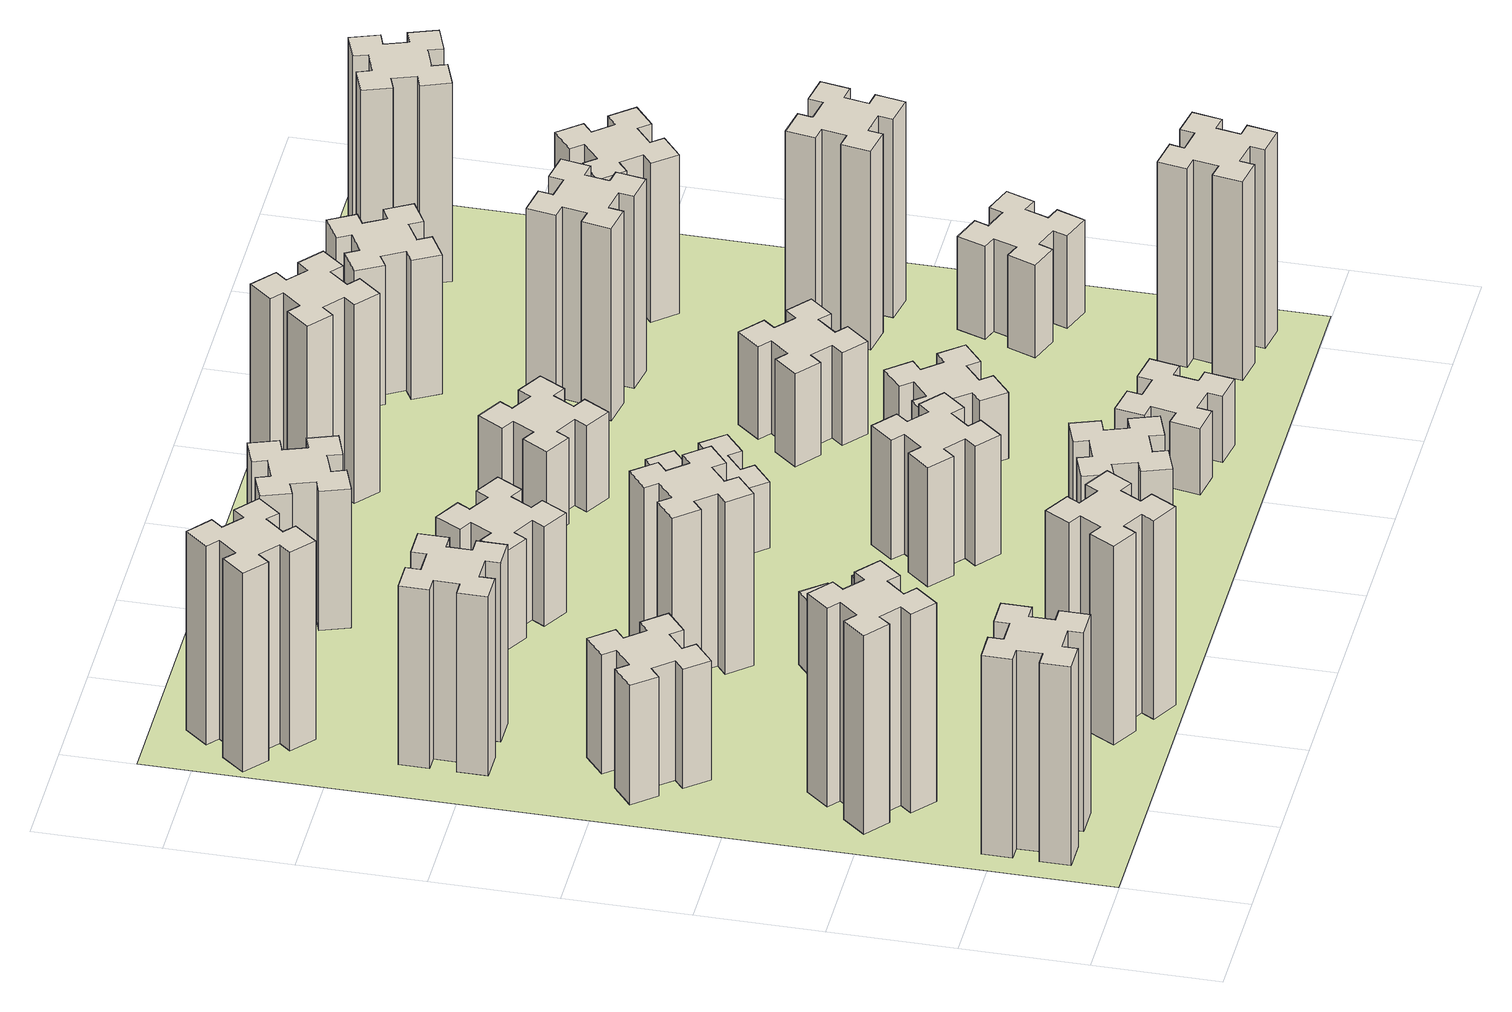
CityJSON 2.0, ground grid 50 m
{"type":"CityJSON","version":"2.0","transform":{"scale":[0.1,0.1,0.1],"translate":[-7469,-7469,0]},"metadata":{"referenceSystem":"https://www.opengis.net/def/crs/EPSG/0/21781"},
"CityObjects":{
"building1":{"type":"Building","attributes":{"class":"1000","function":"1000","usage":"1000","yearOfConstruction":2016,"roofType":"1000","measuredHeight":90,"storeysAboveGround":30,"storeysBelowGround":0},"geometry":[{"type":"Solid","lod":"1","boundaries":[[[[0,1,2,3,4,5,6,7,8,9,10,11,12,13,14,15,16,17,18,19]],[[17,16,20,21]],[[16,15,22,20]],[[15,14,23,22]],[[14,13,24,23]],[[13,12,25,24]],[[12,11,26,25]],[[11,10,27,26]],[[10,9,28,27]],[[9,8,29,28]],[[8,7,30,29]],[[7,6,31,30]],[[6,5,32,31]],[[5,4,33,32]],[[4,3,34,33]],[[3,2,35,34]],[[2,1,36,35]],[[1,0,37,36]],[[0,19,38,37]],[[19,18,39,38]],[[18,17,21,39]],[[24,25,26,27,28,29,30,31,32,33,34,35,36,37,38,39,21,20,22,23]]]]}]},
"building2":{"type":"Building","attributes":{"class":"1000","function":"1000","usage":"1000","yearOfConstruction":2016,"roofType":"1000","measuredHeight":90,"storeysAboveGround":30,"storeysBelowGround":0},"geometry":[{"type":"Solid","lod":"1","boundaries":[[[[40,41,42,43,44,45,46,47,48,49,50,51,52,53,54,55,56,57,58,59]],[[57,56,60,61]],[[56,55,62,60]],[[55,54,63,62]],[[54,53,64,63]],[[53,52,65,64]],[[52,51,66,65]],[[51,50,67,66]],[[50,49,68,67]],[[49,48,69,68]],[[48,47,70,69]],[[47,46,71,70]],[[46,45,72,71]],[[45,44,73,72]],[[44,43,74,73]],[[43,42,75,74]],[[42,41,76,75]],[[41,40,77,76]],[[40,59,78,77]],[[59,58,79,78]],[[58,57,61,79]],[[64,65,66,67,68,69,70,71,72,73,74,75,76,77,78,79,61,60,62,63]]]]}]},
"building3":{"type":"Building","attributes":{"class":"1000","function":"1000","usage":"1000","yearOfConstruction":2016,"roofType":"1000","measuredHeight":54,"storeysAboveGround":30,"storeysBelowGround":0},"geometry":[{"type":"Solid","lod":"1","boundaries":[[[[80,81,82,83,84,85,86,87,88,89,90,91,92,93,94,95,96,97,98,99]],[[97,96,100,101]],[[96,95,102,100]],[[95,94,103,102]],[[94,93,104,103]],[[93,92,105,104]],[[92,91,106,105]],[[91,90,107,106]],[[90,89,108,107]],[[89,88,109,108]],[[88,87,110,109]],[[87,86,111,110]],[[86,85,112,111]],[[85,84,113,112]],[[84,83,114,113]],[[83,82,115,114]],[[82,81,116,115]],[[81,80,117,116]],[[80,99,118,117]],[[99,98,119,118]],[[98,97,101,119]],[[104,105,106,107,108,109,110,111,112,113,114,115,116,117,118,119,101,100,102,103]]]]}]},
"building4":{"type":"Building","attributes":{"class":"1000","function":"1000","usage":"1000","yearOfConstruction":2016,"roofType":"1000","measuredHeight":81,"storeysAboveGround":30,"storeysBelowGround":0},"geometry":[{"type":"Solid","lod":"1","boundaries":[[[[120,121,122,123,124,125,126,127,128,129,130,131,132,133,134,135,136,137,138,139]],[[137,136,140,141]],[[136,135,142,140]],[[135,134,143,142]],[[134,133,144,143]],[[133,132,145,144]],[[132,131,146,145]],[[131,130,147,146]],[[130,129,148,147]],[[129,128,149,148]],[[128,127,150,149]],[[127,126,151,150]],[[126,125,152,151]],[[125,124,153,152]],[[124,123,154,153]],[[123,122,155,154]],[[122,121,156,155]],[[121,120,157,156]],[[120,139,158,157]],[[139,138,159,158]],[[138,137,141,159]],[[144,145,146,147,148,149,150,151,152,153,154,155,156,157,158,159,141,140,142,143]]]]}]},
"building5":{"type":"Building","attributes":{"class":"1000","function":"1000","usage":"1000","yearOfConstruction":2016,"roofType":"1000","measuredHeight":90,"storeysAboveGround":30,"storeysBelowGround":0},"geometry":[{"type":"Solid","lod":"1","boundaries":[[[[160,161,162,163,164,165,166,167,168,169,170,171,172,173,174,175,176,177,178,179]],[[177,176,180,181]],[[176,175,182,180]],[[175,174,183,182]],[[174,173,184,183]],[[173,172,185,184]],[[172,171,186,185]],[[171,170,187,186]],[[170,169,188,187]],[[169,168,189,188]],[[168,167,190,189]],[[167,166,191,190]],[[166,165,192,191]],[[165,164,193,192]],[[164,163,194,193]],[[163,162,195,194]],[[162,161,196,195]],[[161,160,197,196]],[[160,179,198,197]],[[179,178,199,198]],[[178,177,181,199]],[[184,185,186,187,188,189,190,191,192,193,194,195,196,197,198,199,181,180,182,183]]]]}]},
"building6":{"type":"Building","attributes":{"class":"1000","function":"1000","usage":"1000","yearOfConstruction":2016,"roofType":"1000","measuredHeight":90,"storeysAboveGround":30,"storeysBelowGround":0},"geometry":[{"type":"Solid","lod":"1","boundaries":[[[[200,201,202,203,204,205,206,207,208,209,210,211,212,213,214,215,216,217,218,219]],[[217,216,220,221]],[[216,215,222,220]],[[215,214,223,222]],[[214,213,224,223]],[[213,212,225,224]],[[212,211,226,225]],[[211,210,227,226]],[[210,209,228,227]],[[209,208,229,228]],[[208,207,230,229]],[[207,206,231,230]],[[206,205,232,231]],[[205,204,233,232]],[[204,203,234,233]],[[203,202,235,234]],[[202,201,236,235]],[[201,200,237,236]],[[200,219,238,237]],[[219,218,239,238]],[[218,217,221,239]],[[224,225,226,227,228,229,230,231,232,233,234,235,236,237,238,239,221,220,222,223]]]]}]},
"building7":{"type":"Building","attributes":{"class":"1000","function":"1000","usage":"1000","yearOfConstruction":2016,"roofType":"1000","measuredHeight":33,"storeysAboveGround":30,"storeysBelowGround":0},"geometry":[{"type":"Solid","lod":"1","boundaries":[[[[240,241,242,243,244,245,246,247,248,249,250,251,252,253,254,255,256,257,258,259]],[[257,256,260,261]],[[256,255,262,260]],[[255,254,263,262]],[[254,253,264,263]],[[253,252,265,264]],[[252,251,266,265]],[[251,250,267,266]],[[250,249,268,267]],[[249,248,269,268]],[[248,247,270,269]],[[247,246,271,270]],[[246,245,272,271]],[[245,244,273,272]],[[244,243,274,273]],[[243,242,275,274]],[[242,241,276,275]],[[241,240,277,276]],[[240,259,278,277]],[[259,258,279,278]],[[258,257,261,279]],[[264,265,266,267,268,269,270,271,272,273,274,275,276,277,278,279,261,260,262,263]]]]}]},
"building8":{"type":"Building","attributes":{"class":"1000","function":"1000","usage":"1000","yearOfConstruction":2016,"roofType":"1000","measuredHeight":78,"storeysAboveGround":30,"storeysBelowGround":0},"geometry":[{"type":"Solid","lod":"1","boundaries":[[[[280,281,282,283,284,285,286,287,288,289,290,291,292,293,294,295,296,297,298,299]],[[297,296,300,301]],[[296,295,302,300]],[[295,294,303,302]],[[294,293,304,303]],[[293,292,305,304]],[[292,291,306,305]],[[291,290,307,306]],[[290,289,308,307]],[[289,288,309,308]],[[288,287,310,309]],[[287,286,311,310]],[[286,285,312,311]],[[285,284,313,312]],[[284,283,314,313]],[[283,282,315,314]],[[282,281,316,315]],[[281,280,317,316]],[[280,299,318,317]],[[299,298,319,318]],[[298,297,301,319]],[[304,305,306,307,308,309,310,311,312,313,314,315,316,317,318,319,301,300,302,303]]]]}]},
"building9":{"type":"Building","attributes":{"class":"1000","function":"1000","usage":"1000","yearOfConstruction":2016,"roofType":"1000","measuredHeight":72,"storeysAboveGround":30,"storeysBelowGround":0},"geometry":[{"type":"Solid","lod":"1","boundaries":[[[[320,321,322,323,324,325,326,327,328,329,330,331,332,333,334,335,336,337,338,339]],[[337,336,340,341]],[[336,335,342,340]],[[335,334,343,342]],[[334,333,344,343]],[[333,332,345,344]],[[332,331,346,345]],[[331,330,347,346]],[[330,329,348,347]],[[329,328,349,348]],[[328,327,350,349]],[[327,326,351,350]],[[326,325,352,351]],[[325,324,353,352]],[[324,323,354,353]],[[323,322,355,354]],[[322,321,356,355]],[[321,320,357,356]],[[320,339,358,357]],[[339,338,359,358]],[[338,337,341,359]],[[344,345,346,347,348,349,350,351,352,353,354,355,356,357,358,359,341,340,342,343]]]]}]},
"building10":{"type":"Building","attributes":{"class":"1000","function":"1000","usage":"1000","yearOfConstruction":2016,"roofType":"1000","measuredHeight":45,"storeysAboveGround":30,"storeysBelowGround":0},"geometry":[{"type":"Solid","lod":"1","boundaries":[[[[360,361,362,363,364,365,366,367,368,369,370,371,372,373,374,375,376,377,378,379]],[[377,376,380,381]],[[376,375,382,380]],[[375,374,383,382]],[[374,373,384,383]],[[373,372,385,384]],[[372,371,386,385]],[[371,370,387,386]],[[370,369,388,387]],[[369,368,389,388]],[[368,367,390,389]],[[367,366,391,390]],[[366,365,392,391]],[[365,364,393,392]],[[364,363,394,393]],[[363,362,395,394]],[[362,361,396,395]],[[361,360,397,396]],[[360,379,398,397]],[[379,378,399,398]],[[378,377,381,399]],[[384,385,386,387,388,389,390,391,392,393,394,395,396,397,398,399,381,380,382,383]]]]}]},
"building11":{"type":"Building","attributes":{"class":"1000","function":"1000","usage":"1000","yearOfConstruction":2016,"roofType":"1000","measuredHeight":63,"storeysAboveGround":30,"storeysBelowGround":0},"geometry":[{"type":"Solid","lod":"1","boundaries":[[[[400,401,402,403,404,405,406,407,408,409,410,411,412,413,414,415,416,417,418,419]],[[417,416,420,421]],[[416,415,422,420]],[[415,414,423,422]],[[414,413,424,423]],[[413,412,425,424]],[[412,411,426,425]],[[411,410,427,426]],[[410,409,428,427]],[[409,408,429,428]],[[408,407,430,429]],[[407,406,431,430]],[[406,405,432,431]],[[405,404,433,432]],[[404,403,434,433]],[[403,402,435,434]],[[402,401,436,435]],[[401,400,437,436]],[[400,419,438,437]],[[419,418,439,438]],[[418,417,421,439]],[[424,425,426,427,428,429,430,431,432,433,434,435,436,437,438,439,421,420,422,423]]]]}]},
"building12":{"type":"Building","attributes":{"class":"1000","function":"1000","usage":"1000","yearOfConstruction":2016,"roofType":"1000","measuredHeight":54,"storeysAboveGround":30,"storeysBelowGround":0},"geometry":[{"type":"Solid","lod":"1","boundaries":[[[[440,441,442,443,444,445,446,447,448,449,450,451,452,453,454,455,456,457,458,459]],[[457,456,460,461]],[[456,455,462,460]],[[455,454,463,462]],[[454,453,464,463]],[[453,452,465,464]],[[452,451,466,465]],[[451,450,467,466]],[[450,449,468,467]],[[449,448,469,468]],[[448,447,470,469]],[[447,446,471,470]],[[446,445,472,471]],[[445,444,473,472]],[[444,443,474,473]],[[443,442,475,474]],[[442,441,476,475]],[[441,440,477,476]],[[440,459,478,477]],[[459,458,479,478]],[[458,457,461,479]],[[464,465,466,467,468,469,470,471,472,473,474,475,476,477,478,479,461,460,462,463]]]]}]},
"building13":{"type":"Building","attributes":{"class":"1000","function":"1000","usage":"1000","yearOfConstruction":2016,"roofType":"1000","measuredHeight":30,"storeysAboveGround":30,"storeysBelowGround":0},"geometry":[{"type":"Solid","lod":"1","boundaries":[[[[480,481,482,483,484,485,486,487,488,489,490,491,492,493,494,495,496,497,498,499]],[[497,496,500,501]],[[496,495,502,500]],[[495,494,503,502]],[[494,493,504,503]],[[493,492,505,504]],[[492,491,506,505]],[[491,490,507,506]],[[490,489,508,507]],[[489,488,509,508]],[[488,487,510,509]],[[487,486,511,510]],[[486,485,512,511]],[[485,484,513,512]],[[484,483,514,513]],[[483,482,515,514]],[[482,481,516,515]],[[481,480,517,516]],[[480,499,518,517]],[[499,498,519,518]],[[498,497,501,519]],[[504,505,506,507,508,509,510,511,512,513,514,515,516,517,518,519,501,500,502,503]]]]}]},
"building14":{"type":"Building","attributes":{"class":"1000","function":"1000","usage":"1000","yearOfConstruction":2016,"roofType":"1000","measuredHeight":39,"storeysAboveGround":30,"storeysBelowGround":0},"geometry":[{"type":"Solid","lod":"1","boundaries":[[[[520,521,522,523,524,525,526,527,528,529,530,531,532,533,534,535,536,537,538,539]],[[537,536,540,541]],[[536,535,542,540]],[[535,534,543,542]],[[534,533,544,543]],[[533,532,545,544]],[[532,531,546,545]],[[531,530,547,546]],[[530,529,548,547]],[[529,528,549,548]],[[528,527,550,549]],[[527,526,551,550]],[[526,525,552,551]],[[525,524,553,552]],[[524,523,554,553]],[[523,522,555,554]],[[522,521,556,555]],[[521,520,557,556]],[[520,539,558,557]],[[539,538,559,558]],[[538,537,541,559]],[[544,545,546,547,548,549,550,551,552,553,554,555,556,557,558,559,541,540,542,543]]]]}]},
"building15":{"type":"Building","attributes":{"class":"1000","function":"1000","usage":"1000","yearOfConstruction":2016,"roofType":"1000","measuredHeight":30,"storeysAboveGround":30,"storeysBelowGround":0},"geometry":[{"type":"Solid","lod":"1","boundaries":[[[[560,561,562,563,564,565,566,567,568,569,570,571,572,573,574,575,576,577,578,579]],[[577,576,580,581]],[[576,575,582,580]],[[575,574,583,582]],[[574,573,584,583]],[[573,572,585,584]],[[572,571,586,585]],[[571,570,587,586]],[[570,569,588,587]],[[569,568,589,588]],[[568,567,590,589]],[[567,566,591,590]],[[566,565,592,591]],[[565,564,593,592]],[[564,563,594,593]],[[563,562,595,594]],[[562,561,596,595]],[[561,560,597,596]],[[560,579,598,597]],[[579,578,599,598]],[[578,577,581,599]],[[584,585,586,587,588,589,590,591,592,593,594,595,596,597,598,599,581,580,582,583]]]]}]},
"building16":{"type":"Building","attributes":{"class":"1000","function":"1000","usage":"1000","yearOfConstruction":2016,"roofType":"1000","measuredHeight":90,"storeysAboveGround":30,"storeysBelowGround":0},"geometry":[{"type":"Solid","lod":"1","boundaries":[[[[600,601,602,603,604,605,606,607,608,609,610,611,612,613,614,615,616,617,618,619]],[[617,616,620,621]],[[616,615,622,620]],[[615,614,623,622]],[[614,613,624,623]],[[613,612,625,624]],[[612,611,626,625]],[[611,610,627,626]],[[610,609,628,627]],[[609,608,629,628]],[[608,607,630,629]],[[607,606,631,630]],[[606,605,632,631]],[[605,604,633,632]],[[604,603,634,633]],[[603,602,635,634]],[[602,601,636,635]],[[601,600,637,636]],[[600,619,638,637]],[[619,618,639,638]],[[618,617,621,639]],[[624,625,626,627,628,629,630,631,632,633,634,635,636,637,638,639,621,620,622,623]]]]}]},
"building17":{"type":"Building","attributes":{"class":"1000","function":"1000","usage":"1000","yearOfConstruction":2016,"roofType":"1000","measuredHeight":30,"storeysAboveGround":30,"storeysBelowGround":0},"geometry":[{"type":"Solid","lod":"1","boundaries":[[[[640,641,642,643,644,645,646,647,648,649,650,651,652,653,654,655,656,657,658,659]],[[657,656,660,661]],[[656,655,662,660]],[[655,654,663,662]],[[654,653,664,663]],[[653,652,665,664]],[[652,651,666,665]],[[651,650,667,666]],[[650,649,668,667]],[[649,648,669,668]],[[648,647,670,669]],[[647,646,671,670]],[[646,645,672,671]],[[645,644,673,672]],[[644,643,674,673]],[[643,642,675,674]],[[642,641,676,675]],[[641,640,677,676]],[[640,659,678,677]],[[659,658,679,678]],[[658,657,661,679]],[[664,665,666,667,668,669,670,671,672,673,674,675,676,677,678,679,661,660,662,663]]]]}]},
"building18":{"type":"Building","attributes":{"class":"1000","function":"1000","usage":"1000","yearOfConstruction":2016,"roofType":"1000","measuredHeight":42,"storeysAboveGround":30,"storeysBelowGround":0},"geometry":[{"type":"Solid","lod":"1","boundaries":[[[[680,681,682,683,684,685,686,687,688,689,690,691,692,693,694,695,696,697,698,699]],[[697,696,700,701]],[[696,695,702,700]],[[695,694,703,702]],[[694,693,704,703]],[[693,692,705,704]],[[692,691,706,705]],[[691,690,707,706]],[[690,689,708,707]],[[689,688,709,708]],[[688,687,710,709]],[[687,686,711,710]],[[686,685,712,711]],[[685,684,713,712]],[[684,683,714,713]],[[683,682,715,714]],[[682,681,716,715]],[[681,680,717,716]],[[680,699,718,717]],[[699,698,719,718]],[[698,697,701,719]],[[704,705,706,707,708,709,710,711,712,713,714,715,716,717,718,719,701,700,702,703]]]]}]},
"building19":{"type":"Building","attributes":{"class":"1000","function":"1000","usage":"1000","yearOfConstruction":2016,"roofType":"1000","measuredHeight":87,"storeysAboveGround":30,"storeysBelowGround":0},"geometry":[{"type":"Solid","lod":"1","boundaries":[[[[720,721,722,723,724,725,726,727,728,729,730,731,732,733,734,735,736,737,738,739]],[[737,736,740,741]],[[736,735,742,740]],[[735,734,743,742]],[[734,733,744,743]],[[733,732,745,744]],[[732,731,746,745]],[[731,730,747,746]],[[730,729,748,747]],[[729,728,749,748]],[[728,727,750,749]],[[727,726,751,750]],[[726,725,752,751]],[[725,724,753,752]],[[724,723,754,753]],[[723,722,755,754]],[[722,721,756,755]],[[721,720,757,756]],[[720,739,758,757]],[[739,738,759,758]],[[738,737,741,759]],[[744,745,746,747,748,749,750,751,752,753,754,755,756,757,758,759,741,740,742,743]]]]}]},
"building20":{"type":"Building","attributes":{"class":"1000","function":"1000","usage":"1000","yearOfConstruction":2016,"roofType":"1000","measuredHeight":90,"storeysAboveGround":30,"storeysBelowGround":0},"geometry":[{"type":"Solid","lod":"1","boundaries":[[[[760,761,762,763,764,765,766,767,768,769,770,771,772,773,774,775,776,777,778,779]],[[777,776,780,781]],[[776,775,782,780]],[[775,774,783,782]],[[774,773,784,783]],[[773,772,785,784]],[[772,771,786,785]],[[771,770,787,786]],[[770,769,788,787]],[[769,768,789,788]],[[768,767,790,789]],[[767,766,791,790]],[[766,765,792,791]],[[765,764,793,792]],[[764,763,794,793]],[[763,762,795,794]],[[762,761,796,795]],[[761,760,797,796]],[[760,779,798,797]],[[779,778,799,798]],[[778,777,781,799]],[[784,785,786,787,788,789,790,791,792,793,794,795,796,797,798,799,781,780,782,783]]]]}]},
"building21":{"type":"Building","attributes":{"class":"1000","function":"1000","usage":"1000","yearOfConstruction":2016,"roofType":"1000","measuredHeight":63,"storeysAboveGround":30,"storeysBelowGround":0},"geometry":[{"type":"Solid","lod":"1","boundaries":[[[[800,801,802,803,804,805,806,807,808,809,810,811,812,813,814,815,816,817,818,819]],[[817,816,820,821]],[[816,815,822,820]],[[815,814,823,822]],[[814,813,824,823]],[[813,812,825,824]],[[812,811,826,825]],[[811,810,827,826]],[[810,809,828,827]],[[809,808,829,828]],[[808,807,830,829]],[[807,806,831,830]],[[806,805,832,831]],[[805,804,833,832]],[[804,803,834,833]],[[803,802,835,834]],[[802,801,836,835]],[[801,800,837,836]],[[800,819,838,837]],[[819,818,839,838]],[[818,817,821,839]],[[824,825,826,827,828,829,830,831,832,833,834,835,836,837,838,839,821,820,822,823]]]]}]},
"building22":{"type":"Building","attributes":{"class":"1000","function":"1000","usage":"1000","yearOfConstruction":2016,"roofType":"1000","measuredHeight":42,"storeysAboveGround":30,"storeysBelowGround":0},"geometry":[{"type":"Solid","lod":"1","boundaries":[[[[840,841,842,843,844,845,846,847,848,849,850,851,852,853,854,855,856,857,858,859]],[[857,856,860,861]],[[856,855,862,860]],[[855,854,863,862]],[[854,853,864,863]],[[853,852,865,864]],[[852,851,866,865]],[[851,850,867,866]],[[850,849,868,867]],[[849,848,869,868]],[[848,847,870,869]],[[847,846,871,870]],[[846,845,872,871]],[[845,844,873,872]],[[844,843,874,873]],[[843,842,875,874]],[[842,841,876,875]],[[841,840,877,876]],[[840,859,878,877]],[[859,858,879,878]],[[858,857,861,879]],[[864,865,866,867,868,869,870,871,872,873,874,875,876,877,878,879,861,860,862,863]]]]}]},
"building23":{"type":"Building","attributes":{"class":"1000","function":"1000","usage":"1000","yearOfConstruction":2016,"roofType":"1000","measuredHeight":90,"storeysAboveGround":30,"storeysBelowGround":0},"geometry":[{"type":"Solid","lod":"1","boundaries":[[[[880,881,882,883,884,885,886,887,888,889,890,891,892,893,894,895,896,897,898,899]],[[897,896,900,901]],[[896,895,902,900]],[[895,894,903,902]],[[894,893,904,903]],[[893,892,905,904]],[[892,891,906,905]],[[891,890,907,906]],[[890,889,908,907]],[[889,888,909,908]],[[888,887,910,909]],[[887,886,911,910]],[[886,885,912,911]],[[885,884,913,912]],[[884,883,914,913]],[[883,882,915,914]],[[882,881,916,915]],[[881,880,917,916]],[[880,899,918,917]],[[899,898,919,918]],[[898,897,901,919]],[[904,905,906,907,908,909,910,911,912,913,914,915,916,917,918,919,901,900,902,903]]]]}]},
"building24":{"type":"Building","attributes":{"class":"1000","function":"1000","usage":"1000","yearOfConstruction":2016,"roofType":"1000","measuredHeight":72,"storeysAboveGround":30,"storeysBelowGround":0},"geometry":[{"type":"Solid","lod":"1","boundaries":[[[[920,921,922,923,924,925,926,927,928,929,930,931,932,933,934,935,936,937,938,939]],[[937,936,940,941]],[[936,935,942,940]],[[935,934,943,942]],[[934,933,944,943]],[[933,932,945,944]],[[932,931,946,945]],[[931,930,947,946]],[[930,929,948,947]],[[929,928,949,948]],[[928,927,950,949]],[[927,926,951,950]],[[926,925,952,951]],[[925,924,953,952]],[[924,923,954,953]],[[923,922,955,954]],[[922,921,956,955]],[[921,920,957,956]],[[920,939,958,957]],[[939,938,959,958]],[[938,937,941,959]],[[944,945,946,947,948,949,950,951,952,953,954,955,956,957,958,959,941,940,942,943]]]]}]},
"building25":{"type":"Building","attributes":{"class":"1000","function":"1000","usage":"1000","yearOfConstruction":2016,"roofType":"1000","measuredHeight":90,"storeysAboveGround":30,"storeysBelowGround":0},"geometry":[{"type":"Solid","lod":"1","boundaries":[[[[960,961,962,963,964,965,966,967,968,969,970,971,972,973,974,975,976,977,978,979]],[[977,976,980,981]],[[976,975,982,980]],[[975,974,983,982]],[[974,973,984,983]],[[973,972,985,984]],[[972,971,986,985]],[[971,970,987,986]],[[970,969,988,987]],[[969,968,989,988]],[[968,967,990,989]],[[967,966,991,990]],[[966,965,992,991]],[[965,964,993,992]],[[964,963,994,993]],[[963,962,995,994]],[[962,961,996,995]],[[961,960,997,996]],[[960,979,998,997]],[[979,978,999,998]],[[978,977,981,999]],[[984,985,986,987,988,989,990,991,992,993,994,995,996,997,998,999,981,980,982,983]]]]}]},
"landuse1":{"type":"LandUse","attributes":{"name":"plot1","function":"1010"},"geometry":[{"type":"MultiSurface","lod":"1","boundaries":[[[1000,1001,1002,1003]]]}]}
},
"vertices":[
[165,425,0],[165,325,0],[105,325,0],[105,205,0],[225,205,0],[225,265,0],[325,265,0],[325,205,0],[445,205,0],[445,325,0],[385,325,0],[385,425,0],[445,425,0],[445,545,0],[325,545,0],[325,485,0],[225,485,0],[225,545,0],[105,545,0],[105,425,0],[225,485,900],[225,545,900],[325,485,900],[325,545,900],[445,545,900],[445,425,900],[385,425,900],[385,325,900],[445,325,900],[445,205,900],[325,205,900],[325,265,900],[225,265,900],[225,205,900],[105,205,900],[105,325,900],[165,325,900],[165,425,900],[105,425,900],[105,545,900],
[484,1067,0],[408,1132,0],[446,1178,0],[354,1255,0],[277,1163,0],[323,1124,0],[259,1048,0],[213,1086,0],[136,994,0],[228,917,0],[266,963,0],[343,899,0],[304,853,0],[396,776,0],[473,868,0],[427,906,0],[492,983,0],[538,944,0],[615,1036,0],[523,1113,0],[492,983,900],[538,944,900],[427,906,900],[473,868,900],[396,776,900],[304,853,900],[343,899,900],[266,963,900],[228,917,900],[136,994,900],[213,1086,900],[259,1048,900],[323,1124,900],[277,1163,900],[354,1255,900],[446,1178,900],[408,1132,900],[484,1067,900],[523,1113,900],[615,1036,900],
[492,1888,0],[427,1964,0],[473,2003,0],[396,2095,0],[304,2018,0],[343,1972,0],[266,1907,0],[228,1953,0],[136,1876,0],[213,1784,0],[259,1823,0],[323,1746,0],[277,1708,0],[354,1616,0],[446,1693,0],[408,1739,0],[484,1803,0],[523,1757,0],[615,1834,0],[538,1926,0],[484,1803,540],[523,1757,540],[408,1739,540],[446,1693,540],[354,1616,540],[277,1708,540],[323,1746,540],[259,1823,540],[213,1784,540],[136,1876,540],[228,1953,540],[266,1907,540],[343,1972,540],[304,2018,540],[396,2095,540],[473,2003,540],[427,1964,540],[492,1888,540],[538,1926,540],[615,1834,540],
[485,2545,0],[485,2645,0],[545,2645,0],[545,2765,0],[425,2765,0],[425,2705,0],[325,2705,0],[325,2765,0],[205,2765,0],[205,2645,0],[265,2645,0],[265,2545,0],[205,2545,0],[205,2425,0],[325,2425,0],[325,2485,0],[425,2485,0],[425,2425,0],[545,2425,0],[545,2545,0],[425,2485,810],[425,2425,810],[325,2485,810],[325,2425,810],[205,2425,810],[205,2545,810],[265,2545,810],[265,2645,810],[205,2645,810],[205,2765,810],[325,2765,810],[325,2705,810],[425,2705,810],[425,2765,810],[545,2765,810],[545,2645,810],[485,2645,810],[485,2545,810],[545,2545,810],[545,2425,810],
[1214,346,0],[1127,396,0],[1157,448,0],[1053,508,0],[993,404,0],[1045,374,0],[995,287,0],[943,317,0],[883,213,0],[987,153,0],[1017,205,0],[1104,155,0],[1074,103,0],[1178,43,0],[1238,147,0],[1186,177,0],[1236,264,0],[1288,234,0],[1348,338,0],[1244,398,0],[1236,264,900],[1288,234,900],[1186,177,900],[1238,147,900],[1178,43,900],[1074,103,900],[1104,155,900],[1017,205,900],[987,153,900],[883,213,900],[943,317,900],[995,287,900],[1045,374,900],[993,404,900],[1053,508,900],[1157,448,900],[1127,396,900],[1214,346,900],[1244,398,900],[1348,338,900],
[384,3387,0],[308,3452,0],[346,3498,0],[254,3575,0],[177,3483,0],[223,3444,0],[159,3368,0],[113,3406,0],[36,3314,0],[128,3237,0],[166,3283,0],[243,3219,0],[204,3173,0],[296,3096,0],[373,3188,0],[327,3226,0],[392,3303,0],[438,3264,0],[515,3356,0],[423,3433,0],[392,3303,900],[438,3264,900],[327,3226,900],[373,3188,900],[296,3096,900],[204,3173,900],[243,3219,900],[166,3283,900],[128,3237,900],[36,3314,900],[113,3406,900],[159,3368,900],[223,3444,900],[177,3483,900],[254,3575,900],[346,3498,900],[308,3452,900],[384,3387,900],[423,3433,900],[515,3356,900],
[1083,1332,0],[1006,1267,0],[968,1313,0],[876,1236,0],[953,1144,0],[999,1183,0],[1063,1106,0],[1017,1068,0],[1094,976,0],[1186,1053,0],[1148,1099,0],[1224,1163,0],[1263,1117,0],[1355,1194,0],[1278,1286,0],[1232,1248,0],[1167,1324,0],[1213,1363,0],[1136,1455,0],[1044,1378,0],[1167,1324,330],[1213,1363,330],[1232,1248,330],[1278,1286,330],[1355,1194,330],[1263,1117,330],[1224,1163,330],[1148,1099,330],[1186,1053,330],[1094,976,330],[1017,1068,330],[1063,1106,330],[999,1183,330],[953,1144,330],[876,1236,330],[968,1313,330],[1006,1267,330],[1083,1332,330],[1044,1378,330],[1136,1455,330],
[1083,1972,0],[1006,1907,0],[968,1953,0],[876,1876,0],[953,1784,0],[999,1823,0],[1063,1746,0],[1017,1708,0],[1094,1616,0],[1186,1693,0],[1148,1739,0],[1224,1803,0],[1263,1757,0],[1355,1834,0],[1278,1926,0],[1232,1888,0],[1167,1964,0],[1213,2003,0],[1136,2095,0],[1044,2018,0],[1167,1964,780],[1213,2003,780],[1232,1888,780],[1278,1926,780],[1355,1834,780],[1263,1757,780],[1224,1803,780],[1148,1739,780],[1186,1693,780],[1094,1616,780],[1017,1708,780],[1063,1746,780],[999,1823,780],[953,1784,780],[876,1876,780],[968,1953,780],[1006,1907,780],[1083,1972,780],[1044,2018,780],[1136,2095,780],
[1765,496,0],[1671,462,0],[1650,518,0],[1537,477,0],[1579,364,0],[1635,385,0],[1669,291,0],[1613,270,0],[1654,157,0],[1767,199,0],[1746,255,0],[1840,289,0],[1860,233,0],[1973,274,0],[1932,387,0],[1876,366,0],[1842,460,0],[1898,480,0],[1857,593,0],[1744,552,0],[1842,460,720],[1898,480,720],[1876,366,720],[1932,387,720],[1973,274,720],[1860,233,720],[1840,289,720],[1746,255,720],[1767,199,720],[1654,157,720],[1613,270,720],[1669,291,720],[1635,385,720],[1579,364,720],[1537,477,720],[1650,518,720],[1671,462,720],[1765,496,720],[1744,552,720],[1857,593,720],
[1117,2525,0],[1204,2475,0],[1174,2423,0],[1278,2363,0],[1338,2467,0],[1286,2497,0],[1336,2584,0],[1388,2554,0],[1448,2658,0],[1344,2718,0],[1314,2666,0],[1227,2716,0],[1257,2768,0],[1153,2828,0],[1093,2724,0],[1145,2694,0],[1095,2607,0],[1043,2637,0],[983,2533,0],[1087,2473,0],[1095,2607,450],[1043,2637,450],[1145,2694,450],[1093,2724,450],[1153,2828,450],[1257,2768,450],[1227,2716,450],[1314,2666,450],[1344,2718,450],[1448,2658,450],[1388,2554,450],[1336,2584,450],[1286,2497,450],[1338,2467,450],[1278,2363,450],[1174,2423,450],[1204,2475,450],[1117,2525,450],[1087,2473,450],[983,2533,450],
[1125,3456,0],[1031,3422,0],[1010,3478,0],[897,3437,0],[939,3324,0],[995,3345,0],[1029,3251,0],[973,3230,0],[1014,3117,0],[1127,3159,0],[1106,3215,0],[1200,3249,0],[1220,3193,0],[1333,3234,0],[1292,3347,0],[1236,3326,0],[1202,3420,0],[1258,3440,0],[1217,3553,0],[1104,3512,0],[1202,3420,630],[1258,3440,630],[1236,3326,630],[1292,3347,630],[1333,3234,630],[1220,3193,630],[1200,3249,630],[1106,3215,630],[1127,3159,630],[1014,3117,630],[973,3230,630],[1029,3251,630],[995,3345,630],[939,3324,630],[897,3437,630],[1010,3478,630],[1031,3422,630],[1125,3456,630],[1104,3512,630],[1217,3553,630],
[1846,1063,0],[1923,999,0],[1884,953,0],[1976,876,0],[2053,968,0],[2007,1006,0],[2072,1083,0],[2118,1044,0],[2195,1136,0],[2103,1213,0],[2064,1167,0],[1988,1232,0],[2026,1278,0],[1934,1355,0],[1857,1263,0],[1903,1224,0],[1839,1148,0],[1793,1186,0],[1716,1094,0],[1808,1017,0],[1839,1148,540],[1793,1186,540],[1903,1224,540],[1857,1263,540],[1934,1355,540],[2026,1278,540],[1988,1232,540],[2064,1167,540],[2103,1213,540],[2195,1136,540],[2118,1044,540],[2072,1083,540],[2007,1006,540],[2053,968,540],[1976,876,540],[1884,953,540],[1923,999,540],[1846,1063,540],[1808,1017,540],[1716,1094,540],
[1972,1988,0],[1907,2064,0],[1953,2103,0],[1876,2195,0],[1784,2118,0],[1823,2072,0],[1746,2007,0],[1708,2053,0],[1616,1976,0],[1693,1884,0],[1739,1923,0],[1803,1846,0],[1757,1808,0],[1834,1716,0],[1926,1793,0],[1888,1839,0],[1964,1903,0],[2003,1857,0],[2095,1934,0],[2018,2026,0],[1964,1903,300],[2003,1857,300],[1888,1839,300],[1926,1793,300],[1834,1716,300],[1757,1808,300],[1803,1846,300],[1739,1923,300],[1693,1884,300],[1616,1976,300],[1708,2053,300],[1746,2007,300],[1823,2072,300],[1784,2118,300],[1876,2195,300],[1953,2103,300],[1907,2064,300],[1972,1988,300],[2018,2026,300],[2095,1934,300],
[2026,2497,0],[2076,2584,0],[2128,2554,0],[2188,2658,0],[2084,2718,0],[2054,2666,0],[1967,2716,0],[1997,2768,0],[1893,2828,0],[1833,2724,0],[1885,2694,0],[1835,2607,0],[1783,2637,0],[1723,2533,0],[1827,2473,0],[1857,2525,0],[1944,2475,0],[1914,2423,0],[2018,2363,0],[2078,2467,0],[1944,2475,390],[1914,2423,390],[1857,2525,390],[1827,2473,390],[1723,2533,390],[1783,2637,390],[1835,2607,390],[1885,2694,390],[1833,2724,390],[1893,2828,390],[1997,2768,390],[1967,2716,390],[2054,2666,390],[2084,2718,390],[2188,2658,390],[2128,2554,390],[2076,2584,390],[2026,2497,390],[2078,2467,390],[2018,2363,390],
[2596,444,0],[2578,345,0],[2519,356,0],[2498,237,0],[2617,217,0],[2627,276,0],[2725,258,0],[2715,199,0],[2833,178,0],[2854,297,0],[2795,307,0],[2812,405,0],[2871,395,0],[2892,513,0],[2774,534,0],[2764,475,0],[2665,492,0],[2676,551,0],[2557,572,0],[2537,454,0],[2665,492,300],[2676,551,300],[2764,475,300],[2774,534,300],[2892,513,300],[2871,395,300],[2812,405,300],[2795,307,300],[2854,297,300],[2833,178,300],[2715,199,300],[2725,258,300],[2627,276,300],[2617,217,300],[2498,237,300],[2519,356,300],[2578,345,300],[2596,444,300],[2537,454,300],[2557,572,300],
[1746,3383,0],[1823,3319,0],[1784,3273,0],[1876,3196,0],[1953,3288,0],[1907,3326,0],[1972,3403,0],[2018,3364,0],[2095,3456,0],[2003,3533,0],[1964,3487,0],[1888,3552,0],[1926,3598,0],[1834,3675,0],[1757,3583,0],[1803,3544,0],[1739,3468,0],[1693,3506,0],[1616,3414,0],[1708,3337,0],[1739,3468,900],[1693,3506,900],[1803,3544,900],[1757,3583,900],[1834,3675,900],[1926,3598,900],[1888,3552,900],[1964,3487,900],[2003,3533,900],[2095,3456,900],[2018,3364,900],[1972,3403,900],[1907,3326,900],[1953,3288,900],[1876,3196,900],[1784,3273,900],[1823,3319,900],[1746,3383,900],[1708,3337,900],[1616,3414,900],
[2628,1099,0],[2704,1163,0],[2743,1117,0],[2835,1194,0],[2758,1286,0],[2712,1248,0],[2647,1324,0],[2693,1363,0],[2616,1455,0],[2524,1378,0],[2563,1332,0],[2486,1267,0],[2448,1313,0],[2356,1236,0],[2433,1144,0],[2479,1183,0],[2543,1106,0],[2497,1068,0],[2574,976,0],[2666,1053,0],[2543,1106,300],[2497,1068,300],[2479,1183,300],[2433,1144,300],[2356,1236,300],[2448,1313,300],[2486,1267,300],[2563,1332,300],[2524,1378,300],[2616,1455,300],[2693,1363,300],[2647,1324,300],[2712,1248,300],[2758,1286,300],[2835,1194,300],[2743,1117,300],[2704,1163,300],[2628,1099,300],[2666,1053,300],[2574,976,300],
[2704,1807,0],[2628,1872,0],[2666,1918,0],[2574,1995,0],[2497,1903,0],[2543,1864,0],[2479,1788,0],[2433,1826,0],[2356,1734,0],[2448,1657,0],[2486,1703,0],[2563,1639,0],[2524,1593,0],[2616,1516,0],[2693,1608,0],[2647,1646,0],[2712,1723,0],[2758,1684,0],[2835,1776,0],[2743,1853,0],[2712,1723,420],[2758,1684,420],[2647,1646,420],[2693,1608,420],[2616,1516,420],[2524,1593,420],[2563,1639,420],[2486,1703,420],[2448,1657,420],[2356,1734,420],[2433,1826,420],[2479,1788,420],[2543,1864,420],[2497,1903,420],[2574,1995,420],[2666,1918,420],[2628,1872,420],[2704,1807,420],[2743,1853,420],[2835,1776,420],
[2596,2664,0],[2578,2565,0],[2519,2576,0],[2498,2457,0],[2617,2437,0],[2627,2496,0],[2725,2478,0],[2715,2419,0],[2833,2398,0],[2854,2517,0],[2795,2527,0],[2812,2625,0],[2871,2615,0],[2892,2733,0],[2774,2754,0],[2764,2695,0],[2665,2712,0],[2676,2771,0],[2557,2792,0],[2537,2674,0],[2665,2712,870],[2676,2771,870],[2764,2695,870],[2774,2754,870],[2892,2733,870],[2871,2615,870],[2812,2625,870],[2795,2527,870],[2854,2517,870],[2833,2398,870],[2715,2419,870],[2725,2478,870],[2627,2496,870],[2617,2437,870],[2498,2457,870],[2519,2576,870],[2578,2565,870],[2596,2664,870],[2537,2674,870],[2557,2792,870],
[3504,475,0],[3405,492,0],[3416,551,0],[3297,572,0],[3277,454,0],[3336,444,0],[3318,345,0],[3259,356,0],[3238,237,0],[3357,217,0],[3367,276,0],[3465,258,0],[3455,199,0],[3573,178,0],[3594,297,0],[3535,307,0],[3552,405,0],[3611,395,0],[3632,513,0],[3514,534,0],[3552,405,900],[3611,395,900],[3535,307,900],[3594,297,900],[3573,178,900],[3455,199,900],[3465,258,900],[3367,276,900],[3357,217,900],[3238,237,900],[3259,356,900],[3318,345,900],[3336,444,900],[3277,454,900],[3297,572,900],[3416,551,900],[3405,492,900],[3504,475,900],[3514,534,900],[3632,513,900],
[2716,3347,0],[2666,3434,0],[2718,3464,0],[2658,3568,0],[2554,3508,0],[2584,3456,0],[2497,3406,0],[2467,3458,0],[2363,3398,0],[2423,3294,0],[2475,3324,0],[2525,3237,0],[2473,3207,0],[2533,3103,0],[2637,3163,0],[2607,3215,0],[2694,3265,0],[2724,3213,0],[2828,3273,0],[2768,3377,0],[2694,3265,630],[2724,3213,630],[2607,3215,630],[2637,3163,630],[2533,3103,630],[2473,3207,630],[2525,3237,630],[2475,3324,630],[2423,3294,630],[2363,3398,630],[2467,3458,630],[2497,3406,630],[2584,3456,630],[2554,3508,630],[2658,3568,630],[2718,3464,630],[2666,3434,630],[2716,3347,630],[2768,3377,630],[2828,3273,630],
[3351,1029,0],[3445,995,0],[3424,939,0],[3537,897,0],[3578,1010,0],[3522,1031,0],[3556,1125,0],[3612,1104,0],[3653,1217,0],[3540,1258,0],[3520,1202,0],[3426,1236,0],[3447,1292,0],[3334,1333,0],[3293,1220,0],[3349,1200,0],[3315,1106,0],[3259,1127,0],[3217,1014,0],[3330,973,0],[3315,1106,420],[3259,1127,420],[3349,1200,420],[3293,1220,420],[3334,1333,420],[3447,1292,420],[3426,1236,420],[3520,1202,420],[3540,1258,420],[3653,1217,420],[3612,1104,420],[3556,1125,420],[3522,1031,420],[3578,1010,420],[3537,897,420],[3424,939,420],[3445,995,420],[3351,1029,420],[3330,973,420],[3217,1014,420],
[3267,1656,0],[3365,1638,0],[3355,1579,0],[3473,1558,0],[3494,1677,0],[3435,1687,0],[3452,1785,0],[3511,1775,0],[3532,1893,0],[3414,1914,0],[3404,1855,0],[3305,1872,0],[3316,1931,0],[3197,1952,0],[3177,1834,0],[3236,1824,0],[3218,1725,0],[3159,1736,0],[3138,1617,0],[3257,1597,0],[3218,1725,900],[3159,1736,900],[3236,1824,900],[3177,1834,900],[3197,1952,900],[3316,1931,900],[3305,1872,900],[3404,1855,900],[3414,1914,900],[3532,1893,900],[3511,1775,900],[3452,1785,900],[3435,1687,900],[3494,1677,900],[3473,1558,900],[3355,1579,900],[3365,1638,900],[3267,1656,900],[3257,1597,900],[3138,1617,900],
[3119,2563,0],[3183,2486,0],[3137,2448,0],[3214,2356,0],[3306,2433,0],[3268,2479,0],[3344,2543,0],[3383,2497,0],[3475,2574,0],[3398,2666,0],[3352,2628,0],[3287,2704,0],[3333,2743,0],[3256,2835,0],[3164,2758,0],[3203,2712,0],[3126,2647,0],[3088,2693,0],[2996,2616,0],[3073,2524,0],[3126,2647,720],[3088,2693,720],[3203,2712,720],[3164,2758,720],[3256,2835,720],[3333,2743,720],[3287,2704,720],[3352,2628,720],[3398,2666,720],[3475,2574,720],[3383,2497,720],[3344,2543,720],[3268,2479,720],[3306,2433,720],[3214,2356,720],[3137,2448,720],[3183,2486,720],[3119,2563,720],[3073,2524,720],[2996,2616,720],
[3326,3315,0],[3420,3349,0],[3440,3293,0],[3553,3334,0],[3512,3447,0],[3456,3426,0],[3422,3520,0],[3478,3540,0],[3437,3653,0],[3324,3612,0],[3345,3556,0],[3251,3522,0],[3230,3578,0],[3117,3537,0],[3159,3424,0],[3215,3445,0],[3249,3351,0],[3193,3330,0],[3234,3217,0],[3347,3259,0],[3249,3351,900],[3193,3330,900],[3215,3445,900],[3159,3424,900],[3117,3537,900],[3230,3578,900],[3251,3522,900],[3345,3556,900],[3324,3612,900],[3437,3653,900],[3478,3540,900],[3422,3520,900],[3456,3426,900],[3512,3447,900],[3553,3334,900],[3440,3293,900],[3420,3349,900],[3326,3315,900],[3347,3259,900],[3234,3217,900],
[5,3705,0],[3705,3705,0],[3705,5,0],[5,5,0]
]}
